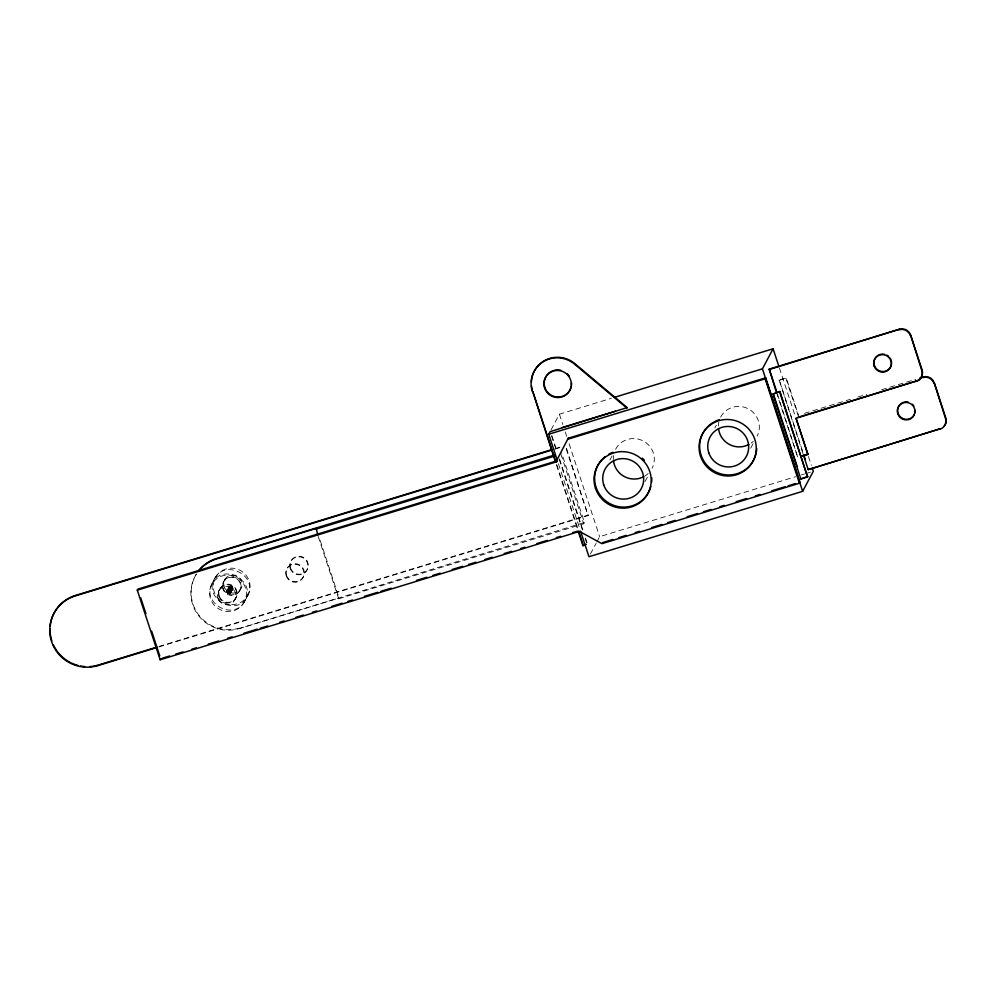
<?xml version="1.0" encoding="UTF-8"?>
<svg xmlns="http://www.w3.org/2000/svg" width="996" height="996" viewBox="0 0 996 996"><rect width="100%" height="100%" fill="white"/><g stroke="black" fill="none" stroke-linecap="round" stroke-linejoin="round"><path stroke-width="0.75" stroke-dasharray="4.98 3.74" d="M230.412 590.79L230.574 586.071M229.03 593.579L229.217 588.86M230.201 590.765L230.786 586.084M228.819 593.566L229.416 588.885M230.001 590.715L230.997 586.121M228.607 593.529L229.628 588.935M229.79 590.665L231.197 586.171M228.395 593.479L229.827 588.997M229.603 590.578L231.396 586.246M228.196 593.404L230.026 589.072M215.933 576.609C200.109 597.401 237.87 619.325 247.929 595.147A18.488 18.127 28 0 0 230.96 568.156A18.488 18.127 28 0 0 216.057 595.782A18.488 18.127 28 0 0 247.929 595.147M245.34 599.966L244.057 602.406A18.488 18.127 28 0 0 227.673 575.078A18.488 18.127 28 0 0 212.173 602.381A18.488 18.127 28 0 0 244.057 602.406C259.109 581.042 220.477 560.686 211.351 585.162M247.332 596.268C259.246 575.476 223.602 557.735 214.227 579.784M212.335 583.283C200.731 603.078 233.711 621.566 244.58 601.385M229.404 590.491L231.595 586.333M228.009 593.317L230.213 589.171M218.298 591.823L219.817 589.059M223.141 582.722L225.133 578.987M235.143 599.443L236.388 597.102M239.401 591.387A9.25 9.064 28 0 0 232.068 577.269A9.25 9.064 28 0 0 223.478 590.416A9.25 9.064 28 0 0 239.401 591.387L241.393 587.652M196.187 574.431A36.989 36.242 28 0 0 198.839 615.964A36.989 36.242 28 0 0 239.115 628.613L584.44 522.477L561.582 452.869M318.21 536.433L338.69 598.783L339.101 597.998L319.106 537.105M551.087 429.811L559.403 414.187L611.345 398.288M609.901 460.028L612.042 456.019M338.69 598.783L583.743 523.772L584.44 522.477M158.899 646.927L588.113 515.542L566.487 448.325M590.391 554.062L596.069 543.368M596.791 542.023L599.629 536.682L795.518 476.723M644.997 481.641L648.545 474.955M714.929 427.882L716.348 425.205M802.938 453.554L779.233 380.011L786.23 377.87L798.481 415.183M778.947 380.534L786.23 377.87M750.735 448.15L753.574 442.809M229.229 590.379L231.782 586.432M227.823 593.218L230.4 589.283M229.055 590.255L231.956 586.544M227.648 593.093L230.574 589.408M228.893 590.105L232.118 586.681M227.486 592.956L230.723 589.545M228.756 589.956L232.267 586.831M227.325 592.807L230.873 589.707M228.619 589.794L232.404 586.993M227.188 592.645L230.997 589.869M228.507 589.62L232.541 587.154M227.063 592.483L231.122 590.043M228.395 589.433L232.641 587.341M226.964 592.296L231.221 590.23M228.321 589.234L232.74 587.528M226.864 592.11L231.296 590.429M228.246 589.034L232.815 587.727M226.789 591.91L231.371 590.628L229.553 586.27M555.145 448.611L561.084 446.793M554.859 449.134L560.81 447.316M804.419 413.365L850.41 399.284M857.83 397.006L866.732 394.292M881.572 389.747L915.698 379.302M159.173 646.404L588.399 515.019M239.115 628.613L339.101 597.998M801.444 474.905L804.419 473.996M805.901 473.536L810.346 472.179M228.196 588.835L232.865 587.926M226.739 591.711L231.408 590.827M228.171 588.624L232.915 588.126M226.702 591.5L231.446 591.039M228.159 588.424L232.927 588.337M226.677 591.3L231.458 591.25M228.171 588.213L232.927 588.549M226.677 591.089L231.446 591.45M228.196 588.001L232.915 588.76M226.702 590.877L231.421 591.661M228.233 587.802L232.877 588.96M226.739 590.678L231.371 591.861M228.296 587.603L232.827 589.159M226.789 590.466L231.309 592.06M228.383 587.403L232.753 589.358M226.864 590.279L231.234 592.247M228.47 587.229L232.666 589.545M226.951 590.093L231.134 592.433M228.582 587.055L232.566 589.732M227.051 589.906L231.022 592.608M228.719 586.893L232.442 589.893M227.175 589.744L230.885 592.769M228.856 586.731L232.305 590.055M227.312 589.582L230.748 592.919M229.018 586.594L232.155 590.205M227.462 589.445L230.586 593.056M229.18 586.47L231.993 590.329M227.623 589.308L230.425 593.18M229.354 586.358L231.819 590.441M227.798 589.196L230.238 593.292M229.74 586.196L231.645 590.553M227.984 589.097L230.051 593.379M228.171 589.01L229.852 593.454M785.956 378.393L798.207 415.693M779.395 367.96L794.908 415.183M808.478 456.504L811.379 465.369M779.233 380.011L803.212 453.031M777.415 394.018L797.846 457.587L777.141 394.541M559.403 414.187L562.79 424.52M565.218 431.891L566.674 436.323M569.09 443.706L599.629 536.682M566.214 448.847L588.113 515.542M560.885 454.176L583.743 523.772M551.846 435.513L557.138 451.611M559.54 458.932L583.581 532.15M585.499 538.002L587.428 543.866M551.56 436.024L556.851 452.134M559.254 459.455L582.336 529.735M585.225 538.525L586.669 542.92M558.432 463.763L579.759 528.689M556.739 464.51L577.929 529.025M556.465 465.032L577.655 529.536M229.939 586.134L231.246 590.703M228.37 588.947L229.653 593.516M230.151 586.096L231.047 590.753M228.582 588.897L229.441 593.554M230.362 586.071L230.835 590.777M228.794 588.873L229.242 593.579M230.537 588.449L230.624 590.79M229.005 588.86L229.068 591.201M648.159 473.511A20.567 20.157 28 0 1 645.022 475.951M613.399 459.542A20.567 20.157 28 0 1 613.586 455.583M615.59 449.333A20.567 20.157 28 0 1 643.117 440.904A20.567 20.157 28 0 1 652.106 468.269M753.188 441.365A20.567 20.157 28 0 1 751.146 443.058M718.402 426.076A20.567 20.157 28 0 1 718.838 422.142M720.618 417.187A20.567 20.157 28 0 1 748.145 408.758A20.567 20.157 28 0 1 757.134 436.124M239.389 628.09A36.989 36.242 28 0 1 199.125 615.441A36.989 36.242 28 0 1 196.461 573.908M224.723 588.076A9.25 9.064 28 0 0 240.646 589.047A9.25 9.064 28 0 0 233.313 574.929A9.25 9.064 28 0 0 224.723 588.076M218.46 599.517A9.25 9.064 28 0 0 234.371 600.825A9.25 9.064 28 0 0 227.325 586.557A9.25 9.064 28 0 0 218.46 599.517M219.705 597.177A9.25 9.064 28 0 0 235.616 598.471A9.25 9.064 28 0 0 228.57 584.216A9.25 9.064 28 0 0 219.705 597.177M286.499 575.377A9.176 8.989 28 0 0 301.975 578.863A9.176 8.989 28 0 0 297.069 563.91A9.176 8.989 28 0 0 286.499 575.377M286.226 575.887A9.176 8.989 28 0 0 301.701 579.386A9.176 8.989 28 0 0 296.796 564.433A9.176 8.989 28 0 0 286.226 575.887M219.008 596.467A9.176 8.989 28 0 0 234.483 599.953A9.176 8.989 28 0 0 229.578 585.001A9.176 8.989 28 0 0 219.008 596.467M290.185 568.442A9.176 8.989 28 0 0 305.66 571.928A9.176 8.989 28 0 0 300.755 556.988A9.176 8.989 28 0 0 290.185 568.442M290.459 567.919A9.176 8.989 28 0 0 305.934 571.405A9.176 8.989 28 0 0 301.029 556.465A9.176 8.989 28 0 0 290.459 567.919M223.241 588.499A9.176 8.989 28 0 0 238.716 591.985A9.176 8.989 28 0 0 233.811 577.033A9.176 8.989 28 0 0 223.241 588.499"/><path stroke-width="1.49" d="M556.366 461.123L568.23 438.228L765.675 377.795L799.962 482.189L799.415 483.234L601.97 543.667L579.448 531.416L160.144 659.763L137.286 590.167L137.834 589.122L557.138 460.775L556.913 460.077L556.59 461.82L137.286 590.167M551.896 450.043L75.148 595.969A36.989 36.242 28 0 0 51.568 641.486A36.989 36.242 28 0 0 98.006 665.565L98.28 665.042A36.989 36.242 28 0 1 90.188 666.561M160.144 659.763L160.692 658.717M317.736 534.989L316.242 528.403L216.257 559.005A36.989 36.242 28 0 0 198.528 571.082M555.507 462.094L532.673 391.204L555.295 460.115M557.461 460.799L548.734 434.244L550.128 431.642L627.194 407.613L574.841 363.627A26.631 26.095 28 0 0 531.391 381.841M568.23 438.228L567.683 439.273L765.127 378.829L765.675 377.795M556.59 461.82L557.138 460.775M579.672 532.113L580.232 531.067M578.128 531.005L582.946 545.671L586.022 544.289M548.734 434.244L762.426 368.831L773.095 348.774L778.909 366.491M776.656 393.071L769.236 369.093L899.463 329.228A8.877 8.703 28 0 1 910.605 335.005L922.134 370.089A8.877 8.703 28 0 1 916.469 381.007L796.041 418.308L807.93 454.5L800.734 456.703M772.958 394.067L779.955 391.49L807.557 476.922L800.846 478.976L772.958 394.067L779.955 391.49M796.041 418.308L807.93 454.5M800.846 478.976L807.843 476.399M808.204 469.626L940.112 428.803L808.204 469.626L803.411 455.023M580.73 531.64L588.96 556.727L802.652 491.327L813.321 471.27L812.35 468.319M768.962 369.616L899.463 329.228M916.196 381.53A8.877 8.703 28 0 0 921.848 370.612L910.605 335.005M919.868 378.455L923.118 377.023A8.877 8.703 28 0 1 934.26 382.813L945.777 417.884A8.877 8.703 28 0 1 943.947 426.4M939.838 429.326A8.877 8.703 28 0 0 945.503 418.407L934.26 382.813M614.308 397.379L773.095 348.774M562.217 427.496L615.379 411.224M552.17 449.52L75.422 595.446A36.989 36.242 28 0 0 50.198 626.148M554.137 455.147L216.53 558.495A36.989 36.242 28 0 0 198.802 570.571M315.832 529.187L554.946 455.994M920.142 377.932L923.118 377.023M797.808 417.336L916.469 381.007M99.762 664.593L156.198 647.313M98.006 665.565L157.405 647.375M801.008 456.18L808.204 453.977M162.186 658.256L169.619 655.99M175.57 654.16L183.003 651.894M191.917 649.155L196.386 647.798M208.276 644.151L218.684 640.963M227.611 638.237L232.068 636.867M243.958 633.232L257.341 629.136M260.317 628.227L267.75 625.949M279.652 622.313L284.109 620.944M295.999 617.296L303.431 615.03M312.358 612.291L316.815 610.934M331.693 606.377L342.101 603.19M348.04 601.372L352.509 600.003M364.399 596.367L377.783 592.271M380.758 591.363L391.167 588.175M416.44 580.431L426.848 577.244M432.799 575.427L440.232 573.148M452.122 569.513L462.53 566.326M468.481 564.508L475.914 562.23M484.84 559.503L492.273 557.225M504.163 553.577L511.608 551.311M520.522 548.572L524.979 547.215M536.881 543.567L547.29 540.38M556.204 537.653L560.673 536.284M572.563 532.648L577.02 531.279M582.946 545.671L585.748 544.812M602.518 542.621L612.914 539.446M618.852 537.628L626.272 535.35M635.174 532.623L639.631 531.266M651.509 527.631L661.904 524.444M667.843 522.626L675.263 520.36M687.14 516.725L697.536 513.538M703.462 511.72L710.895 509.454M719.797 506.727L724.254 505.358M736.131 501.723L746.527 498.548M755.429 495.821L759.886 494.464M771.763 490.829L785.122 486.733M788.085 485.824L795.518 483.558M626.92 408.123L574.567 364.15A26.631 26.095 28 0 0 532.387 391.714M804.17 455.956L805.129 458.882M779.681 392.013L807.557 476.922M769.236 369.093L776.457 391.079M773.718 395.014L797.273 466.738M762.426 368.831L802.652 491.327M765.127 378.829L799.415 483.234M578.888 531.951L583.22 545.148M140.697 597.824L145.939 613.773M151.653 631.165L159.746 655.816M756.748 448.623A28.697 28.125 28 0 1 713.958 470.959A28.697 28.125 28 0 1 712.613 422.777M713.883 422.03A28.697 28.125 28 0 1 719.336 419.702M650.799 486.583A28.697 28.125 28 0 1 607.66 502.308A28.697 28.125 28 0 1 605.17 456.629M608.855 454.176A28.697 28.125 28 0 1 612.914 452.321M642.283 458.148A28.697 28.125 28 0 1 644.387 460.276M651.72 477.806A28.697 28.125 28 0 1 651.608 482.251M899.189 329.751A8.877 8.703 28 0 1 910.332 335.528M643.877 476.611A20.567 20.157 28 0 1 613.511 460.862M748.905 444.465A20.567 20.157 28 0 1 718.539 428.716M532.275 389.909A26.631 26.095 28 0 1 531.515 385.888M571.281 386.51A13.757 13.483 28 0 1 551.672 395.462A13.757 13.483 28 0 1 547.676 374.272M548.51 373.438A13.757 13.483 28 0 1 552.506 370.935M553.627 370.537A13.757 13.483 28 0 1 557.138 369.952M558.333 369.952A13.757 13.483 28 0 1 560.698 370.275M567.023 373.562A13.757 13.483 28 0 1 569.351 376.289M571.555 382.987A13.757 13.483 28 0 1 571.467 385.34M890.163 358.187A8.877 8.703 28 0 1 885.506 371.184A8.877 8.703 28 0 1 873.94 363.154A8.877 8.703 28 0 1 884.585 354.315M886.764 355.111A8.877 8.703 28 0 1 888.669 356.431M84.697 666.561A36.989 36.242 28 0 1 80.589 666.013M77.912 665.415A36.989 36.242 28 0 1 71.413 663.037M70.181 662.427A36.989 36.242 28 0 1 53.336 644.786M51.842 640.963A36.989 36.242 28 0 1 50.037 628.874M914.291 414.722A8.877 8.703 28 0 1 903.111 418.681A8.877 8.703 28 0 1 897.956 407.949A8.877 8.703 28 0 1 908.24 402.11M912.311 404.227A8.877 8.703 28 0 1 913.818 405.982M915.237 410.315A8.877 8.703 28 0 1 915.05 412.581M922.831 377.546A8.877 8.703 28 0 1 933.974 383.323M595.459 488.214A28.697 28.125 28 0 0 643.889 499.12A28.697 28.125 28 0 0 628.538 452.358A28.697 28.125 28 0 0 595.459 488.214M700.487 456.068A28.697 28.125 28 0 0 748.917 466.975A28.697 28.125 28 0 0 733.554 420.2A28.697 28.125 28 0 0 700.487 456.068M603.725 484.815A20.567 20.157 28 0 0 638.424 492.634A20.567 20.157 28 0 0 627.418 459.119A20.567 20.157 28 0 0 603.725 484.815M708.741 452.67A20.567 20.157 28 0 0 743.439 460.488A20.567 20.157 28 0 0 732.433 426.973A20.567 20.157 28 0 0 708.741 452.67M544.575 387.992A13.757 13.483 28 0 0 567.795 393.221A13.757 13.483 28 0 0 560.424 370.798A13.757 13.483 28 0 0 544.575 387.992M897.732 413.726A8.877 8.703 28 0 0 912.71 417.1A8.877 8.703 28 0 0 907.954 402.633A8.877 8.703 28 0 0 897.732 413.726M874.09 365.93A8.877 8.703 28 0 0 889.067 369.304A8.877 8.703 28 0 0 884.311 354.837A8.877 8.703 28 0 0 874.09 365.93"/></g></svg>
